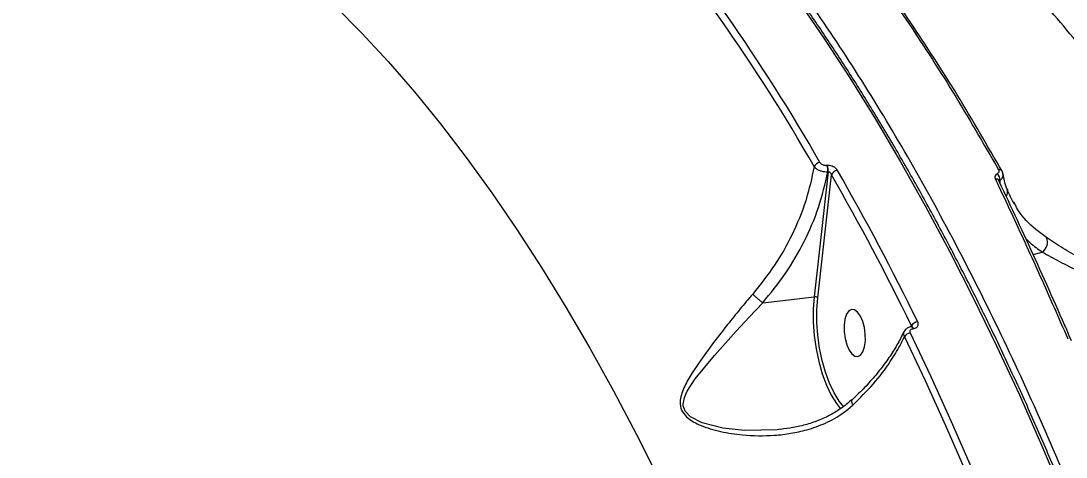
# Model space of a CAD drawing. Header units: millimetres. Extents: x 10684 to 26054, y -4768 to 6894.
# Drawn here: x 19507.1 to 19704.6, y -2452.8 to -2370.3 of the extents above; entities that cross this region are included whole.
import ezdxf

# ---------------------------------------------------------------- set-up
doc = ezdxf.new("R2010")
doc.units = ezdxf.units.MM
doc.layers.add('DIKOM_ОБЪЕКТ', color=7, linetype='Continuous')
doc.layers.add('DIKOM_РАЗМЕР_ОБЪЕКТА', color=7, linetype='Continuous')
doc.styles.add('style1', font='arial.ttf', dxfattribs={"width": 0.8})
doc.dimstyles.new('1-50', dxfattribs={"dimtxt": 300, "dimasz": 200, "dimexe": 100, "dimexo": 0, "dimgap": 100, "dimtad": 1, "dimtxsty": 'style1', "dimcen": 200, "dimclrd": 7, "dimclre": 7, "dimclrt": 7, "dimadec": 1, "dimazin": 2, "dimtfac": 1, "dimtmove": 0, "dimatfit": 2, "dimfxl": 0, "dimlwd": 25, "dimlwe": 18, "dimarcsym": 0})

# ---------------------------------------------------------------- blocks, each defined once
blk = doc.blocks.new('*D12')
at = {"layer": 'Defpoints', "color": 0, "transparency": 16777216}
for p in [(20201.02, 3555.88), (18130.62, -3300.31), (24750.12, -3300.31)]:
    blk.add_point(p, dxfattribs=at)
at = {"layer": 'DIKOM_РАЗМЕР_ОБЪЕКТА', "color": 7, "lineweight": 18, "transparency": 16777216}
for p, q in [((20201.02, 3555.88), (24850.12, 3555.88)), ((18130.62, -3300.31), (24850.12, -3300.31))]:
    blk.add_line(p, q, dxfattribs=at)
at = {"layer": 'DIKOM_РАЗМЕР_ОБЪЕКТА', "color": 7, "lineweight": 25, "transparency": 16777216}
blk.add_line((24750.12, 3355.88), (24750.12, -3100.31), dxfattribs=at)
at = {"layer": 'DIKOM_РАЗМЕР_ОБЪЕКТА', "color": 7, "transparency": 16777216}
for points in [[(24716.79, 3355.88), (24783.45, 3355.88), (24750.12, 3555.88)], [(24716.79, -3100.31), (24783.45, -3100.31), (24750.12, -3300.31)]]:
    blk.add_solid(points, dxfattribs=at)
at = {"layer": 'DIKOM_РАЗМЕР_ОБЪЕКТА', "color": 7, "transparency": 16777216, "insert": (24496.95, 958.92), "char_height": 300, "attachment_point": 5, "rotation": 90, "style": 'style1'}
blk.add_mtext('6850', dxfattribs=at)

msp = doc.modelspace()

# ---------------------------------------------------------------- linework, layer by layer
at = {"layer": 'DIKOM_ОБЪЕКТ', "color": 7, "linetype": 'Continuous', "lineweight": 15}
for p, q in [((19659.425, -2397.654), (19659.354, -2397.662)), ((19659.635, -2398.808), (19656.979, -2422.474)), ((19657.645, -2422.632), (19660.252, -2399.394)), ((19659.563, -2398.817), (19659.635, -2398.808)), ((19692.09, -2400.459), (19692.1, -2400.963)), ((19694.914, -2404.902), (19694.73, -2404.557)), ((19698.363, -2414.461), (19700.099, -2414.005)), ((19647.252, -2423.597), (19656.979, -2422.474)), ((19675.365, -2428.133), (19675.316, -2428.139)), ((19675.383, -2427.962), (19675.317, -2428.139)), ((19675.697, -2428.47), (19675.746, -2428.465))]:
    msp.add_line(p, q, dxfattribs=at)
at = {"layer": 'DIKOM_ОБЪЕКТ', "color": 7, "linetype": 'Continuous', "lineweight": 15, "flags": 128}
for points in [[(19653.863, -2366.302), (19658.832, -2373.551), (19663.732, -2381.078), (19668.559, -2388.879), (19673.309, -2396.945), (19677.979, -2405.271), (19682.563, -2413.848), (19687.059, -2422.671), (19691.462, -2431.732), (19695.769, -2441.022), (19699.976, -2450.535), (19704.08, -2460.261)], [(19566.35, -2367.404), (19571.42, -2372.534), (19576.447, -2377.979), (19581.427, -2383.733), (19586.357, -2389.792), (19591.23, -2396.149), (19596.043, -2402.798), (19600.791, -2409.734), (19605.47, -2416.95), (19610.075, -2424.439), (19614.602, -2432.194), (19619.048, -2440.209), (19623.406, -2448.475), (19627.674, -2456.985)], [(19692.545, -2398.795), (19692.516, -2398.703), (19692.5, -2398.672)], [(19691.971, -2400.686), (19691.956, -2400.575), (19691.934, -2400.513)], [(19650.617, -2447.494), (19649.979, -2447.611), (19643.787, -2447.718), (19639.734, -2447.279), (19635.831, -2446.276), (19633.608, -2445.158), (19632.598, -2444.107), (19632.248, -2443.055), (19632.235, -2442.759), (19632.463, -2441.52), (19633.001, -2440.32), (19634.517, -2437.989), (19638.131, -2433.534), (19642.215, -2428.986), (19644.697, -2426.293), (19647.249, -2423.597), (19647.25, -2423.596), (19647.25, -2423.596)], [(19656.979, -2422.474), (19656.812, -2424.826), (19656.816, -2427.284), (19656.994, -2429.79), (19657.34, -2432.286), (19657.846, -2434.715), (19658.502, -2437.017), (19659.29, -2439.141), (19660.193, -2441.037), (19661.19, -2442.659), (19661.968, -2443.652)], [(19662.571, -2443.268), (19661.728, -2442.204), (19660.762, -2440.631), (19659.886, -2438.793), (19659.121, -2436.734), (19658.486, -2434.501), (19657.995, -2432.147), (19657.659, -2429.726), (19657.487, -2427.296), (19657.482, -2424.912), (19657.645, -2422.632)], [(19662.803, -2426.687), (19662.646, -2427.815), (19662.652, -2429.064), (19662.819, -2430.333), (19663.135, -2431.519), (19663.574, -2432.527), (19664.099, -2433.273), (19664.669, -2433.699), (19665.238, -2433.769), (19665.759, -2433.478), (19666.19, -2432.85), (19666.496, -2431.934), (19666.653, -2430.806), (19666.647, -2429.557), (19666.48, -2428.288), (19666.164, -2427.102), (19665.725, -2426.094), (19665.2, -2425.348), (19664.629, -2424.922), (19664.061, -2424.852), (19663.54, -2425.143), (19663.109, -2425.771), (19662.803, -2426.687)], [(19704.271, -2500.54), (19700.948, -2491.075), (19697.53, -2481.758), (19694.02, -2472.596), (19690.419, -2463.595), (19686.73, -2454.761), (19682.956, -2446.1), (19679.099, -2437.618), (19675.162, -2429.322)], [(19674.024, -2430.036), (19677.951, -2438.314), (19681.8, -2446.777), (19685.565, -2455.419), (19689.246, -2464.234), (19692.839, -2473.215), (19696.342, -2482.357), (19699.752, -2491.653), (19703.068, -2501.097)]]:
    msp.add_lwpolyline(points, dxfattribs=at)
at = {"layer": 'DIKOM_ОБЪЕКТ', "color": 7, "linetype": 'Continuous', "lineweight": 15}
for centre, radius, start, end in [((19355.824, -2569.454), 346.61, 29.67379, 40.6005), ((19356.246, -2569.055), 347.391, 29.67368, 40.59986), ((19658.243, -2398.469), 1.403, 96.69181, 154.31662), ((19657.547, -2398.587), 2.029, 353.50211, 27.10342), ((19657.622, -2398.578), 2.026, 353.47139, 27.13413), ((19661.526, -2399.934), 1.384, 96.2928, 157.03308), ((19233.202, -2643.882), 492.084, 26.02651, 29.79125), ((19233.73, -2643.406), 492.778, 26.02486, 29.79328), ((19690.682, -2400.283), 1.419, 352.87522, 50.47158), ((19691.988, -2399.074), 0.651, 38.17593, 104.64556), ((19691.368, -2400.874), 0.671, 32.56098, 102.18832), ((19692.059, -2402.643), 1.462, 326.17937, 18.93288), ((19698.84, -2412.139), 2.251, 304.01493, 22.3911), ((19657.114, -2423.389), 0.925, 54.93897, 98.34448), ((19676.688, -2428.673), 1.486, 95.6264, 151.40206), ((19675.325, -2430.846), 1.533, 96.10504, 148.09531), ((19675.255, -2428.593), 0.459, 15.52657, 82.35591), ((19675.307, -2428.586), 0.456, 15.39978, 82.9682)]:
    msp.add_arc(centre, radius, start, end, dxfattribs=at)
for points, knots in [([(19765.286, -2746.468), (19765.185, -2744.468), (19764.892, -2738.667), (19764.298, -2729.044), (19763.46, -2717.601), (19762.481, -2706.147), (19761.361, -2694.692), (19760.106, -2683.245), (19758.712, -2671.814), (19757.181, -2660.408), (19755.517, -2649.035), (19753.717, -2637.704), (19751.786, -2626.423), (19749.723, -2615.201), (19747.532, -2604.046), (19745.211, -2592.967), (19742.766, -2581.972), (19740.195, -2571.069), (19737.504, -2560.267), (19734.69, -2549.573), (19731.759, -2538.995), (19728.712, -2528.543), (19725.551, -2518.222), (19722.279, -2508.042), (19718.898, -2498.009), (19715.41, -2488.131), (19711.819, -2478.417), (19708.126, -2468.872), (19704.335, -2459.504), (19700.448, -2450.321), (19696.468, -2441.328), (19692.399, -2432.534), (19688.243, -2423.943), (19684.003, -2415.564), (19679.683, -2407.402), (19675.285, -2399.463), (19670.813, -2391.753), (19666.27, -2384.279), (19661.66, -2377.045), (19656.985, -2370.057), (19652.251, -2363.321), (19647.459, -2356.841), (19642.613, -2350.623), (19637.717, -2344.671), (19632.775, -2338.989), (19627.79, -2333.582), (19622.765, -2328.455), (19617.705, -2323.611), (19612.614, -2319.054), (19607.495, -2314.787), (19602.351, -2310.814), (19597.188, -2307.139), (19592.009, -2303.763), (19586.817, -2300.69), (19581.618, -2297.922), (19576.415, -2295.459), (19571.211, -2293.316), (19566.471, -2291.609), (19563.469, -2290.758), (19562.198, -2290.397)], [0, 0, 0, 0, 0.00935199, 0.02712067, 0.04488981, 0.06265864, 0.08042772, 0.09819652, 0.11596532, 0.13373426, 0.15150319, 0.16927214, 0.18704136, 0.20481031, 0.2225797, 0.24034928, 0.25811864, 0.27588857, 0.29365856, 0.31142906, 0.32919965, 0.34697058, 0.36474186, 0.38251371, 0.4002858, 0.41805836, 0.4358314, 0.45360504, 0.47137922, 0.48915393, 0.50692944, 0.52470558, 0.54248238, 0.56026016, 0.57803847, 0.59581778, 0.61359788, 0.63137862, 0.64916056, 0.66694349, 0.68472696, 0.70251162, 0.72029708, 0.73808314, 0.75587006, 0.77365716, 0.79144482, 0.80923218, 0.82701892, 0.84480482, 0.86258896, 0.88037077, 0.89814947, 0.91592396, 0.93369334, 0.95145645, 0.9692125, 0.98695992, 1, 1, 1, 1]), ([(19762.126, -2886.049), (19762.599, -2881.928), (19763.882, -2870.741), (19765.497, -2852.016), (19766.813, -2829.804), (19767.533, -2807.156), (19767.666, -2784.191), (19767.208, -2761.01), (19766.154, -2737.686), (19764.495, -2714.255), (19762.246, -2690.757), (19759.419, -2667.267), (19756.026, -2643.893), (19752.085, -2620.746), (19747.602, -2597.898), (19742.574, -2575.395), (19737.019, -2553.268), (19730.96, -2531.582), (19724.426, -2510.436), (19717.447, -2489.931), (19710.039, -2470.136), (19702.209, -2451.099), (19693.975, -2432.837), (19685.368, -2415.399), (19676.429, -2398.864), (19667.198, -2383.313), (19657.701, -2368.802), (19647.95, -2355.377), (19637.966, -2343.038), (19627.781, -2331.815), (19617.444, -2321.757), (19607.003, -2312.911), (19596.978, -2305.681), (19587.392, -2299.863), (19578.261, -2295.324), (19570.417, -2292.108), (19565.64, -2290.798), (19563.904, -2290.322)], [0, 0, 0, 0, 0.0172843, 0.0469173, 0.0766438, 0.1064176, 0.1361916, 0.1659181, 0.1955511, 0.225184, 0.2549104, 0.2846843, 0.3144583, 0.3441846, 0.3738177, 0.4034502, 0.4331762, 0.4629499, 0.4927236, 0.5224495, 0.5520821, 0.5817148, 0.6114411, 0.6412151, 0.6709887, 0.7007149, 0.7303479, 0.7599809, 0.789707, 0.8194809, 0.8492546, 0.8789808, 0.9086138, 0.9340961, 0.9597137, 0.9853617, 1, 1, 1, 1]), ([(19813.111, -2803.019), (19813.404, -2796.88), (19813.989, -2784.601), (19814.333, -2765.821), (19814.279, -2746.813), (19813.763, -2726.924), (19812.739, -2706.252), (19811.149, -2684.856), (19809.006, -2663.271), (19806.291, -2641.568), (19802.992, -2619.822), (19799.216, -2598.74), (19795.003, -2578.379), (19790.402, -2558.776), (19785.285, -2539.387), (19779.646, -2520.294), (19773.489, -2501.572), (19766.803, -2483.244), (19759.591, -2465.41), (19751.826, -2448.068), (19743.611, -2431.507), (19735.149, -2416.112), (19726.534, -2401.949), (19717.824, -2388.988), (19708.781, -2376.85), (19699.428, -2365.61), (19689.794, -2355.324), (19680.152, -2346.27), (19670.545, -2338.421), (19661.007, -2331.737), (19651.331, -2326.028), (19641.55, -2321.474), (19634.292, -2318.658), (19630.351, -2317.733), (19629.682, -2317.576)], [0, 0, 0, 0, 0.0290593, 0.0581185, 0.0874669, 0.1168153, 0.1492594, 0.1817285, 0.2141721, 0.2475721, 0.2809999, 0.3143995, 0.3458227, 0.3772698, 0.4086926, 0.4410225, 0.4733784, 0.5057082, 0.5392073, 0.5727065, 0.6066867, 0.640667, 0.672582, 0.7045217, 0.7364373, 0.7692823, 0.8021543, 0.8350001, 0.8663377, 0.8976984, 0.9290364, 0.9612194, 0.9934267, 1, 1, 1, 1]), ([(19656.069, -2345.45), (19659.153, -2349.312), (19665.319, -2357.035), (19674.357, -2369.884), (19683.237, -2383.572), (19688.961, -2393.487), (19691.823, -2398.444)], [0, 0, 0, 0, 0.2486158, 0.4972313, 0.7486165, 1, 1, 1, 1]), ([(19692.545, -2398.795), (19689.719, -2393.9), (19684.066, -2384.108), (19675.236, -2370.478), (19666.181, -2357.587), (19659.955, -2349.79), (19656.842, -2345.892)], [0, 0, 0, 0, 0.2486155, 0.4972308, 0.7486162, 1, 1, 1, 1]), ([(19656.979, -2397.861), (19656.514, -2400.014), (19655.573, -2404.376), (19652.954, -2410.659), (19649.612, -2416.637), (19646.795, -2420.158), (19645.369, -2421.939)], [0, 0, 0, 0, 0.25360951, 0.5139739, 0.75397547, 1, 1, 1, 1]), ([(19656.979, -2397.861), (19657.065, -2397.957), (19657.26, -2398.171), (19657.731, -2398.461), (19658.324, -2398.691), (19658.966, -2398.827), (19659.364, -2398.82), (19659.563, -2398.817)], [0, 0, 0, 0, 0.169981, 0.3807277, 0.586617, 0.7929991, 1, 1, 1, 1]), ([(19659.354, -2397.662), (19659.253, -2397.666), (19659.053, -2397.674), (19658.733, -2397.593), (19658.441, -2397.451), (19658.213, -2397.27), (19658.121, -2397.136), (19658.08, -2397.076)], [0, 0, 0, 0, 0.2042149, 0.4079656, 0.6134428, 0.8265308, 1, 1, 1, 1]), ([(19661.374, -2398.559), (19661.311, -2398.466), (19661.17, -2398.257), (19660.816, -2397.978), (19660.368, -2397.761), (19659.88, -2397.637), (19659.576, -2397.648), (19659.425, -2397.654)], [0, 0, 0, 0, 0.1741567, 0.3895576, 0.5957504, 0.7979496, 1, 1, 1, 1]), ([(19647.252, -2423.597), (19648.724, -2421.796), (19651.707, -2418.147), (19655.217, -2412.033), (19658.02, -2405.534), (19659.045, -2401.075), (19659.563, -2398.817)], [0, 0, 0, 0, 0.2419675, 0.49013901, 0.74177955, 1, 1, 1, 1]), ([(19659.635, -2398.808), (19659.676, -2398.808), (19659.727, -2398.808), (19659.831, -2398.838), (19659.95, -2398.902), (19660.089, -2399.045), (19660.194, -2399.214), (19660.234, -2399.338), (19660.252, -2399.394)], [0, 0, 0, 0, 0.1443526, 0.1753471, 0.3627225, 0.5708864, 0.8047549, 1, 1, 1, 1]), ([(19691.585, -2399.188), (19691.476, -2399.265), (19691.258, -2399.418), (19691.123, -2399.751), (19691.145, -2400.029), (19691.211, -2400.183), (19691.226, -2400.218)], [0, 0, 0, 0, 0.3053484, 0.6114586, 0.9126006, 1, 1, 1, 1]), ([(19691.823, -2398.444), (19691.839, -2398.475), (19691.895, -2398.588), (19691.914, -2398.791), (19691.819, -2399.025), (19691.663, -2399.134), (19691.585, -2399.188)], [0, 0, 0, 0, 0.1084255, 0.3983718, 0.6996134, 1, 1, 1, 1]), ([(19692.09, -2400.459), (19692.237, -2400.331), (19692.53, -2400.075), (19692.722, -2399.622), (19692.68, -2399.331), (19692.663, -2399.215)], [0, 0, 0, 0, 0.37468382, 0.74957504, 1, 1, 1, 1]), ([(19692.667, -2399.215), (19692.667, -2399.168), (19692.668, -2398.977), (19692.564, -2398.808), (19692.485, -2398.681)], [0, 0, 0, 0, 0.243241, 1, 1, 1, 1]), ([(19693.445, -2402.168), (19693.432, -2402.137), (19693.209, -2401.581), (19692.93, -2400.632), (19692.779, -2399.656), (19692.708, -2399.204)], [0, 0, 0, 0, 0.031218, 0.55079, 1, 1, 1, 1]), ([(19691.226, -2400.218), (19691.445, -2400.68), (19692.543, -2402.99), (19695.373, -2409.03), (19699.721, -2418.531), (19703.184, -2426.439), (19704.917, -2430.396)], [0, 0, 0, 0, 0.0480665, 0.2403232, 0.6198803, 1, 1, 1, 1]), ([(19691.949, -2400.588), (19691.947, -2400.579), (19691.94, -2400.536), (19691.986, -2400.487), (19692.055, -2400.468), (19692.09, -2400.459)], [0, 0, 0, 0, 0.1128486, 0.5462696, 1, 1, 1, 1]), ([(19705.622, -2430.792), (19703.351, -2425.612), (19698.804, -2415.239), (19694.251, -2405.541), (19691.971, -2400.686)], [0, 0, 0, 0, 0.499354, 1, 1, 1, 1]), ([(19694.859, -2404.886), (19694.782, -2404.773), (19694.266, -2404.013), (19693.813, -2403.092), (19693.54, -2402.243), (19693.504, -2402.132)], [0, 0, 0, 0, 0.1323616, 0.8862882, 1, 1, 1, 1]), ([(19700.921, -2411.281), (19700.22, -2410.767), (19698.163, -2409.257), (19696.04, -2407.154), (19695.131, -2405.336), (19694.914, -2404.902)], [0, 0, 0, 0, 0.28258377, 0.82855197, 1, 1, 1, 1]), ([(19696.936, -2411.386), (19697.221, -2411.679), (19698.15, -2412.636), (19699.301, -2413.445), (19700.099, -2414.005)], [0, 0, 0, 0, 0.30707728, 1, 1, 1, 1]), ([(19719.335, -2439.573), (19720.419, -2439.64), (19722.62, -2439.775), (19725.871, -2438.741), (19728.485, -2437.237), (19730.402, -2435.599), (19731.683, -2434.076), (19732.522, -2432.411), (19732.596, -2430.702), (19731.963, -2429.234), (19730.852, -2428.007), (19729.517, -2426.96), (19727.225, -2425.481), (19723.752, -2423.679), (19718.717, -2421.229), (19714.174, -2418.978), (19710.273, -2416.913), (19707.124, -2415.16), (19703.835, -2413.204), (19701.902, -2411.929), (19700.921, -2411.281)], [0, 0, 0, 0, 0.0820707, 0.1664753, 0.2508359, 0.2942483, 0.3376042, 0.3839949, 0.4157889, 0.4428482, 0.4698379, 0.4939809, 0.5187259, 0.5886152, 0.6603866, 0.7589149, 0.8097145, 0.8604929, 0.9291655, 1, 1, 1, 1]), ([(19700.099, -2414.005), (19701.145, -2414.588), (19703.239, -2415.757), (19707.62, -2417.968), (19713.031, -2420.402), (19718.689, -2422.766), (19723.703, -2424.767), (19727.42, -2426.445), (19730.058, -2428.004), (19731.412, -2429.364), (19731.975, -2430.635), (19731.833, -2432.07), (19730.86, -2433.734), (19729.175, -2435.432), (19726.922, -2436.895), (19724.664, -2438.005), (19723.176, -2438.362), (19722.502, -2438.524)], [0, 0, 0, 0, 0.08312245, 0.16642852, 0.28552339, 0.40478751, 0.48199474, 0.55889043, 0.60982703, 0.63713408, 0.66421238, 0.69693793, 0.74080188, 0.80822335, 0.87612709, 0.94392872, 1, 1, 1, 1]), ([(19645.369, -2421.939), (19644.561, -2422.892), (19642.931, -2424.813), (19640.047, -2428.403), (19636.772, -2432.663), (19633.928, -2436.7), (19632.346, -2439.593), (19631.741, -2441.348), (19631.561, -2442.776), (19631.974, -2444.24), (19633.317, -2445.679), (19635.802, -2446.998), (19639.318, -2448.014), (19644.055, -2448.729), (19648.531, -2448.788), (19652.579, -2448.315), (19655.824, -2447.605), (19659.176, -2446.401), (19662.103, -2444.792), (19663.686, -2443.443), (19664.294, -2442.926)], [0, 0, 0, 0, 0.0563546, 0.1136123, 0.2103695, 0.3099825, 0.3619798, 0.3883015, 0.4153392, 0.4457375, 0.4740987, 0.5167983, 0.5802324, 0.6453005, 0.7405611, 0.7897151, 0.838847, 0.8993655, 0.9613628, 1, 1, 1, 1]), ([(19645.369, -2421.939), (19645.414, -2421.981), (19645.546, -2422.103), (19645.848, -2422.377), (19646.292, -2422.773), (19646.809, -2423.223), (19647.103, -2423.472), (19647.25, -2423.596)], [0, 0, 0, 0, 0.0873391, 0.2536765, 0.502463, 0.751276, 1, 1, 1, 1]), ([(19647.25, -2423.596), (19647.25, -2423.597), (19647.25, -2423.597), (19647.251, -2423.597), (19647.252, -2423.597), (19647.252, -2423.597)], [0, 0, 0, 0, 0.3009179, 0.8356631, 1, 1, 1, 1]), ([(19675.746, -2428.465), (19675.842, -2428.448), (19676.085, -2428.406), (19676.397, -2428.228), (19676.613, -2427.937), (19676.682, -2427.576), (19676.589, -2427.322), (19676.542, -2427.195)], [0, 0, 0, 0, 0.14074369, 0.35531258, 0.56998918, 0.78494032, 1, 1, 1, 1]), ([(19673.917, -2429.061), (19673.714, -2429.503), (19673.152, -2430.728), (19671.934, -2432.77), (19670.298, -2435.166), (19668.39, -2437.558), (19666.348, -2439.837), (19664.841, -2441.277), (19664.133, -2441.954)], [0, 0, 0, 0, 0.1023858, 0.2836573, 0.4664388, 0.650608, 0.8357936, 1, 1, 1, 1]), ([(19673.954, -2429.084), (19673.953, -2429.084), (19673.876, -2429.213), (19673.842, -2429.541), (19673.963, -2429.871), (19674.024, -2430.036)], [0, 0, 0, 0, 0.00309187, 0.50135148, 1, 1, 1, 1]), ([(19675.318, -2428.139), (19675.317, -2428.139), (19675.09, -2428.139), (19674.677, -2428.3), (19674.201, -2428.628), (19674.048, -2428.937), (19673.984, -2429.065)], [0, 0, 0, 0, 0.0011036, 0.3943164, 0.7497182, 1, 1, 1, 1]), ([(19675.162, -2429.322), (19675.132, -2429.237), (19675.07, -2429.066), (19675.116, -2428.825), (19675.26, -2428.63), (19675.469, -2428.51), (19675.632, -2428.482), (19675.697, -2428.47)], [0, 0, 0, 0, 0.21422236, 0.42841248, 0.64273789, 0.85762555, 1, 1, 1, 1]), ([(19675.465, -2428.108), (19675.464, -2428.111), (19675.461, -2428.117), (19675.388, -2428.127), (19675.361, -2428.132)], [0, 0, 0, 0, 0.6277337, 1, 1, 1, 1]), ([(19675.383, -2427.962), (19675.402, -2428.007), (19675.424, -2428.063), (19675.413, -2428.114), (19675.411, -2428.124)], [0, 0, 0, 0, 0.80419792, 1, 1, 1, 1]), ([(19664.294, -2442.926), (19665.619, -2441.613), (19668.3, -2438.957), (19671.175, -2435.14), (19673.002, -2432.144), (19673.759, -2430.583), (19674.024, -2430.036)], [0, 0, 0, 0, 0.3181938, 0.6439586, 0.8752497, 1, 1, 1, 1]), ([(19664.107, -2441.913), (19663.549, -2442.396), (19662.375, -2443.414), (19660.342, -2444.68), (19658.067, -2445.78), (19655.593, -2446.614), (19653.1, -2447.22), (19651.417, -2447.425), (19650.627, -2447.521)], [0, 0, 0, 0, 0.1505451, 0.3167289, 0.4891813, 0.6653546, 0.8429248, 1, 1, 1, 1]), ([(19664.294, -2442.926), (19664.28, -2442.897), (19664.222, -2442.783), (19664.116, -2442.523), (19664.048, -2442.193), (19664.131, -2442.055), (19664.172, -2441.988)], [0, 0, 0, 0, 0.06783547, 0.26587089, 0.64505581, 1, 1, 1, 1])]:
    msp.add_open_spline(points, degree=3, knots=knots, dxfattribs=at)

# ---------------------------------------------------------------- dimensions: what is measured, and where the dimension line sits
at = {"layer": 'DIKOM_РАЗМЕР_ОБЪЕКТА'}
dim = msp.add_linear_dim(base=(24750.121, -3300.313), p1=(20201.023, 3555.882), p2=(18130.618, -3300.313), angle=90, text='6850', dimstyle='1-50', dxfattribs=at)
dim.commit()
dim.dimension.update_dxf_attribs({"geometry": '*D12', "text_midpoint": (24750.121, 958.916), "dimtype": 160})

doc.saveas('drawing.dxf')
